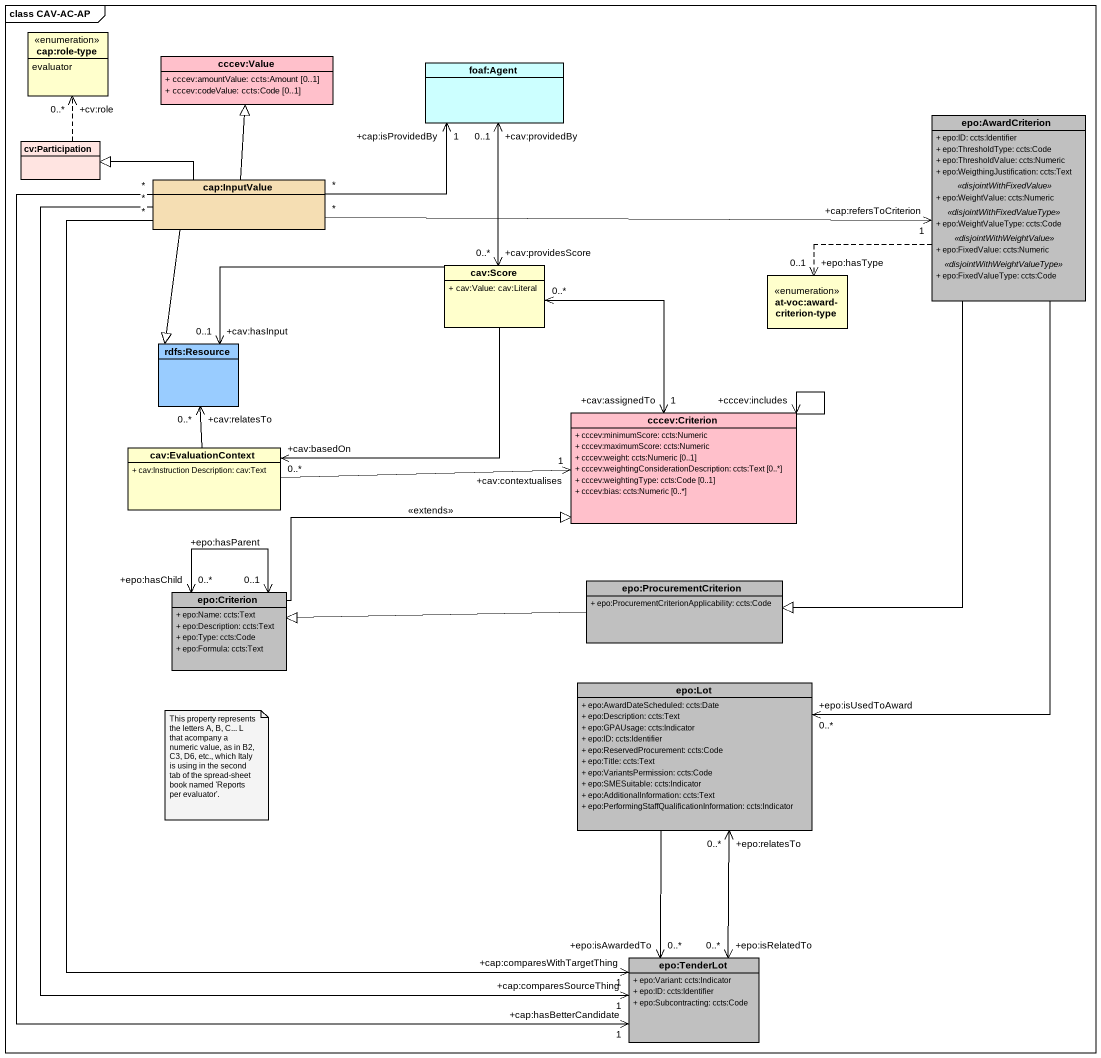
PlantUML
@startuml
mainframe class CAV-AC-AP
hide circle
hide empty members
skinparam classAttributeIconSize 0
enum "cap:role-type" as cap_role_type {
  evaluator
}
class "cccev:Value" as cccev_Value #FFC0CB {
  + cccev:amountValue: ccts:Amount [0..1]
  + cccev:codeValue: ccts:Code [0..1]
}
class "foaf:Agent" as foaf_Agent #CCFFFF
class "cv:Participation" as cv_Participation #FFE4E1
class "epo:AwardCriterion" as epo_AwardCriterion #C0C0C0 {
  + epo:ID: ccts:Identifier
  + epo:ThresholdType: ccts:Code
  + epo:ThresholdValue: ccts:Numeric
  + epo:WeigthingJustification: ccts:Text
  .. <<disjointWithFixedValue>> ..
  + epo:WeightValue: ccts:Numeric
  .. <<disjointWithFixedValueType>> ..
  + epo:WeightValueType: ccts:Code
  .. <<disjointWithWeightValue>> ..
  + epo:FixedValue: ccts:Numeric
  .. <<disjointWithWeightValueType>> ..
  + epo:FixedValueType: ccts:Code
}
class "cap:InputValue" as cap_InputValue #F5DEB3
class "cav:Score" as cav_Score {
  + cav:Value: cav:Literal
}
enum "at-voc:award-criterion-type" as at_voc_award_criterion_type
class "rdfs:Resource" as rdfs_Resource #99CCFF
class "cccev:Criterion" as cccev_Criterion #FFC0CB {
  + cccev:minimumScore: ccts:Numeric
  + cccev:maximumScore: ccts:Numeric
  + cccev:weight: ccts:Numeric [0..1]
  + cccev:weightingConsiderationDescription: ccts:Text [0..*]
  + cccev:weightingType: ccts:Code [0..1]
  + cccev:bias: ccts:Numeric [0..*]
}
class "cav:EvaluationContext" as cav_EvaluationContext {
  + cav:Instruction Description: cav:Text
}
class "epo:ProcurementCriterion" as epo_ProcurementCriterion #C0C0C0 {
  + epo:ProcurementCriterionApplicability: ccts:Code
}
class "epo:Criterion" as epo_Criterion #C0C0C0 {
  + epo:Name: ccts:Text
  + epo:Description: ccts:Text
  + epo:Type: ccts:Code
  + epo:Formula: ccts:Text
}
class "epo:Lot" as epo_Lot #C0C0C0 {
  + epo:AwardDateScheduled: ccts:Date
  + epo:Description: ccts:Text
  + epo:GPAUsage: ccts:Indicator
  + epo:ID: ccts:Identifier
  + epo:ReservedProcurement: ccts:Code
  + epo:Title: ccts:Text
  + epo:VariantsPermission: ccts:Code
  + epo:SMESuitable: ccts:Indicator
  + epo:AdditionalInformation: ccts:Text
  + epo:PerformingStaffQualificationInformation: ccts:Indicator
}
class "epo:TenderLot" as epo_TenderLot #C0C0C0 {
  + epo:Variant: ccts:Indicator
  + epo:ID: ccts:Identifier
  + epo:Subcontracting: ccts:Code
}
cv_Participation .up.> "+cv:role\n0..*" cap_role_type
epo_AwardCriterion .left.> "+epo:hasType\n0..1" at_voc_award_criterion_type
epo_AwardCriterion --|> epo_ProcurementCriterion
epo_AwardCriterion --> "+epo:isUsedToAward\n0..*" epo_Lot
cap_InputValue -up-|> cccev_Value
cap_InputValue "*" -right-> "+cap:isProvidedBy\n1" foaf_Agent
cap_InputValue -left-|> cv_Participation
cap_InputValue "*" -right-> "+cap:refersToCriterion\n1" epo_AwardCriterion
cap_InputValue --|> rdfs_Resource
cap_InputValue "*" --> "+cap:comparesSourceThing\n1" epo_TenderLot
cap_InputValue "*" --> "+cap:hasBetterCandidate\n1" epo_TenderLot
cap_InputValue "*" --> "+cap:comparesWithTargetThing\n1" epo_TenderLot
cav_Score "+cav:providesScore\n0..*" <-up-> "+cav:providedBy\n0..1" foaf_Agent
cav_Score -left-> "+cav:hasInput\n0..1" rdfs_Resource
cav_Score "0..*" <--> "+cav:assignedTo\n1" cccev_Criterion
cav_Score --> "+cav:basedOn\n0..*" cav_EvaluationContext
cccev_Criterion --> "+cccev:includes" cccev_Criterion
cav_EvaluationContext -up-> "+cav:relatesTo\n0..*" rdfs_Resource
cav_EvaluationContext -right-> "+cav:contextualises\n1" cccev_Criterion
epo_ProcurementCriterion -left-|> epo_Criterion
epo_Criterion -right-|> cccev_Criterion : <<extends>>
epo_Criterion "+epo:hasParent\n0..1" <--> "+epo:hasChild\n0..*" epo_Criterion
epo_Lot --> "+epo:isAwardedTo\n0..*" epo_TenderLot
epo_TenderLot "+epo:isRelatedTo\n0..*" <-up-> "+epo:relatesTo\n0..*" epo_Lot
note as N1
  This property represents the letters A, B, C... L that acompany a numeric value, as in B2, C3, D6, etc., which Italy is using in the second tab of the spread-sheet book named 'Reports per evaluator'.
end note
@enduml
